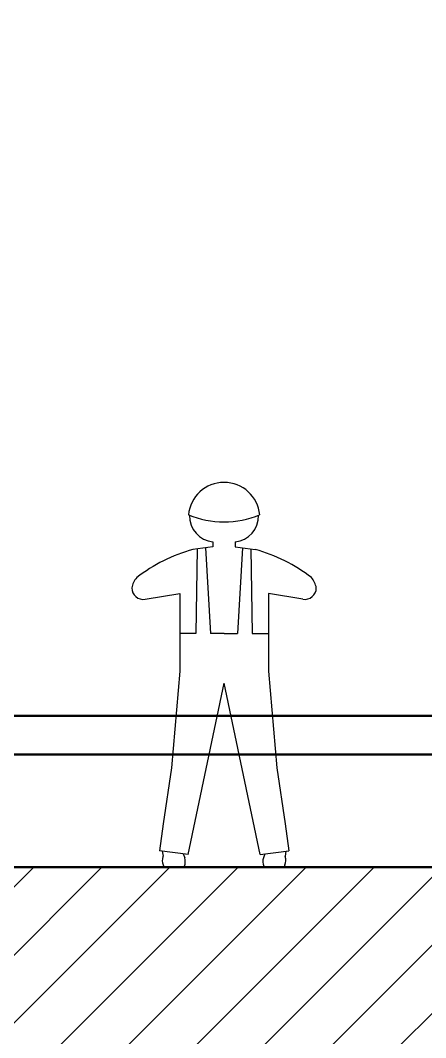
# Model space of a CAD drawing. Header units: millimetres. Extents: x 0 to 118800, y 79635 to 177025.
# Drawn here: x 24949 to 27055, y 98313 to 103602 of the extents above; entities that cross this region are included whole.
import ezdxf

# ---------------------------------------------------------------- set-up
doc = ezdxf.new("R2010")
doc.units = ezdxf.units.MM
doc.header["$LTSCALE"] = 200
doc.layers.add('AM_0', color=7, linetype='Continuous', lineweight=50)
doc.layers.add('AM_8', color=1, linetype='Continuous', lineweight=25)
doc.layers.add('CYAN', color=4, linetype='Continuous')

# ---------------------------------------------------------------- blocks, each defined once
blk = doc.blocks.new('ma rücken')
at = {"layer": 'CYAN'}
for p, q in [((-317.2, 1665.6), (-421.4, 1651)), ((-399, 1654.1), (-405.6, 1214.9)), ((-355.6, 1660.2), (-329.7, 1214.9)), ((-317.2, 1690.2), (-317.2, 1665.6)), ((-202.1, 1690.2), (-202.1, 1665.6)), ((-202.1, 1665.6), (-97.9, 1651)), ((-163.8, 1660.2), (-189.7, 1214.9)), ((-120.3, 1654.1), (-113.8, 1214.9)), ((-669.1, 1392.5), (-489.9, 1422.8)), ((-489.9, 1422.8), (-489.9, 1018)), ((149.7, 1392.5), (-29.4, 1422.8)), ((-29.4, 1422.8), (-29.4, 1018)), ((-405.6, 1214.9), (-489.9, 1214.9)), ((-259.7, 1214.9), (-329.7, 1214.9)), ((-259.7, 1214.9), (-189.7, 1214.9)), ((-113.8, 1214.9), (-29.4, 1214.9)), ((-489.9, 1018), (-533.1, 516.1)), ((-29.4, 1018), (13.7, 516.1)), ((-447, 65.3), (-259.7, 957)), ((-72.4, 65.3), (-259.7, 957)), ((-533.1, 516.1), (-576.3, 224.6)), ((13.7, 516.1), (56.9, 224.6)), ((-576.3, 224.6), (-595.5, 84.2)), ((56.9, 224.6), (76.1, 84.2)), ((-447, 65.3), (-595.5, 84.2)), ((-580.7, 82.3), (-576.7, 56.5)), ((-576.7, 56.5), (-577.3, 54.6)), ((-471.4, 68.4), (-464.2, 47.9)), ((-72.4, 65.3), (76.1, 84.2)), ((-47.9, 68.4), (-55.1, 47.9)), ((61.3, 82.3), (57.3, 56.5)), ((57.3, 56.5), (58, 54.6)), ((-576, 11.3), (-571.2, 0)), ((-467.6, 0), (-571.2, 0)), ((-465.6, 4.6), (-467.6, 0)), ((-53.8, 4.6), (-51.8, 0)), ((-51.8, 0), (51.8, 0)), ((56.6, 11.3), (51.8, 0))]:
    blk.add_line(p, q, dxfattribs=at)
for centre, radius, start, end in [((-259.7, 1814.3), 185.7, 5.1307, 174.8693), ((-254.7, 2306.3), 511.9, 248.2241, 269.443), ((-302.7, 1825.5), 136.1, 178.6869, 263.8822), ((-264.7, 2306.3), 511.9, 270.557, 291.7759), ((-216.6, 1825.5), 136.1, 276.1221, 1.3131), ((-195.2, 832.9), 848.8, 105.4582, 127.6544), ((-324.2, 832.9), 848.8, 52.3455, 74.5418), ((-631, 1433.1), 109.5, 139.0447, 170.2803), ((111.6, 1433.1), 109.5, 9.7197, 40.9553), ((-679.1, 1451.6), 59.9, 180, 279.5768), ((159.7, 1451.6), 59.9, 260.4232, 0), ((-520.8, 34.7), 59.9, 160.6326, 203.0334), ((1.5, 34.7), 59.9, 336.9666, 19.3675), ((-520.8, 28.1), 59.9, 336.9652, 19.3625), ((1.4, 28.1), 59.9, 160.6375, 203.0348)]:
    blk.add_arc(centre, radius, start, end, dxfattribs=at)

msp = doc.modelspace()

# ---------------------------------------------------------------- hatches: boundary and pattern name
at = {"layer": 'AM_8'}
h = msp.add_hatch(dxfattribs=at)
h.set_pattern_fill('_USER', color=256, scale=250, angle=45, style=0, pattern_type=0)
h.set_pattern_definition([(45, (0, 88345.38), (-176.7767, 176.7767), [])])
edge = h.paths.add_edge_path()
edge.add_spline(control_points=[(5280.5, 106216.2), (6681.4, 104916.5), (9074.9, 102695.8), (13410.3, 106100.5), (18237.6, 103030.3), (23861.1, 106550.1), (30042.8, 104943.7), (35957.3, 105741.1), (39203.8, 107097.4), (40665.8, 107708.2)], knot_values=[0, 0, 0, 0, 4926.854057, 8417.958194, 13827.166868, 19205.216319, 26312.624204, 32099.848974, 36841.472167, 36841.472167, 36841.472167, 36841.472167], degree=3, periodic=0)
edge.add_line((40665.8, 107708.2), (20849.8, 107708.2))
edge.add_line((20849.8, 107708.2), (20849.8, 106808.2))
edge.add_line((20849.8, 106808.2), (16049.8, 106808.2))
edge.add_line((16049.8, 106808.2), (16049.8, 106216.2))
edge.add_line((16049.8, 106216.2), (5280.5, 106216.2))
h = msp.add_hatch(dxfattribs=at)
h.set_pattern_fill('_USER', color=256, scale=250, angle=45, style=0, pattern_type=0)
h.set_pattern_definition([(45, (0, 79837.26), (-176.7767, 176.7767), [])])
edge = h.paths.add_edge_path()
edge.add_spline(control_points=[(5280.5, 97708.1), (6681.4, 96408.4), (9074.9, 94187.7), (13410.3, 97592.4), (18237.6, 94522.2), (23861.1, 98042), (30042.8, 96435.6), (35957.3, 97233), (39203.8, 98589.3), (40665.8, 99200.1)], knot_values=[0, 0, 0, 0, 4926.854057, 8417.958194, 13827.166868, 19205.216319, 26312.624204, 32099.848974, 36841.472167, 36841.472167, 36841.472167, 36841.472167], degree=3, periodic=0)
edge.add_line((40665.8, 99200.1), (20849.8, 99200.1))
edge.add_line((20849.8, 99200.1), (20849.8, 98300.1))
edge.add_line((20849.8, 98300.1), (16049.8, 98300.1))
edge.add_line((16049.8, 98300.1), (16049.8, 97708.1))
edge.add_line((16049.8, 97708.1), (5280.5, 97708.1))

# ---------------------------------------------------------------- linework, layer by layer
at = {"layer": 'AM_0'}
for q in [(30223.6, 99200.1), (40665.8, 99200.1), (40665.8, 99200.1), (40665.8, 99200.1), (40665.8, 99200.1)]:
    msp.add_line((16549.8, 99200.1), q, dxfattribs=at)
msp.add_lwpolyline([(24759.6, 99985.6), (27134.6, 99985.6), (27134.6, 99785.6), (24759.6, 99785.6)], close=True, dxfattribs=at)
msp.add_spline([(5280.5, 97708.1), (9567.3, 95279.7), (12842.5, 96488.5), (18183.5, 95632.3), (23373.3, 97042.5), (30477.9, 96841.1), (36222, 97546.2), (40665.8, 99200.1)], degree=3, dxfattribs=at)

# ---------------------------------------------------------------- block references
msp.add_blockref('ma rücken', (26267.4, 99200.1), dxfattribs=at)

doc.saveas('drawing.dxf')
